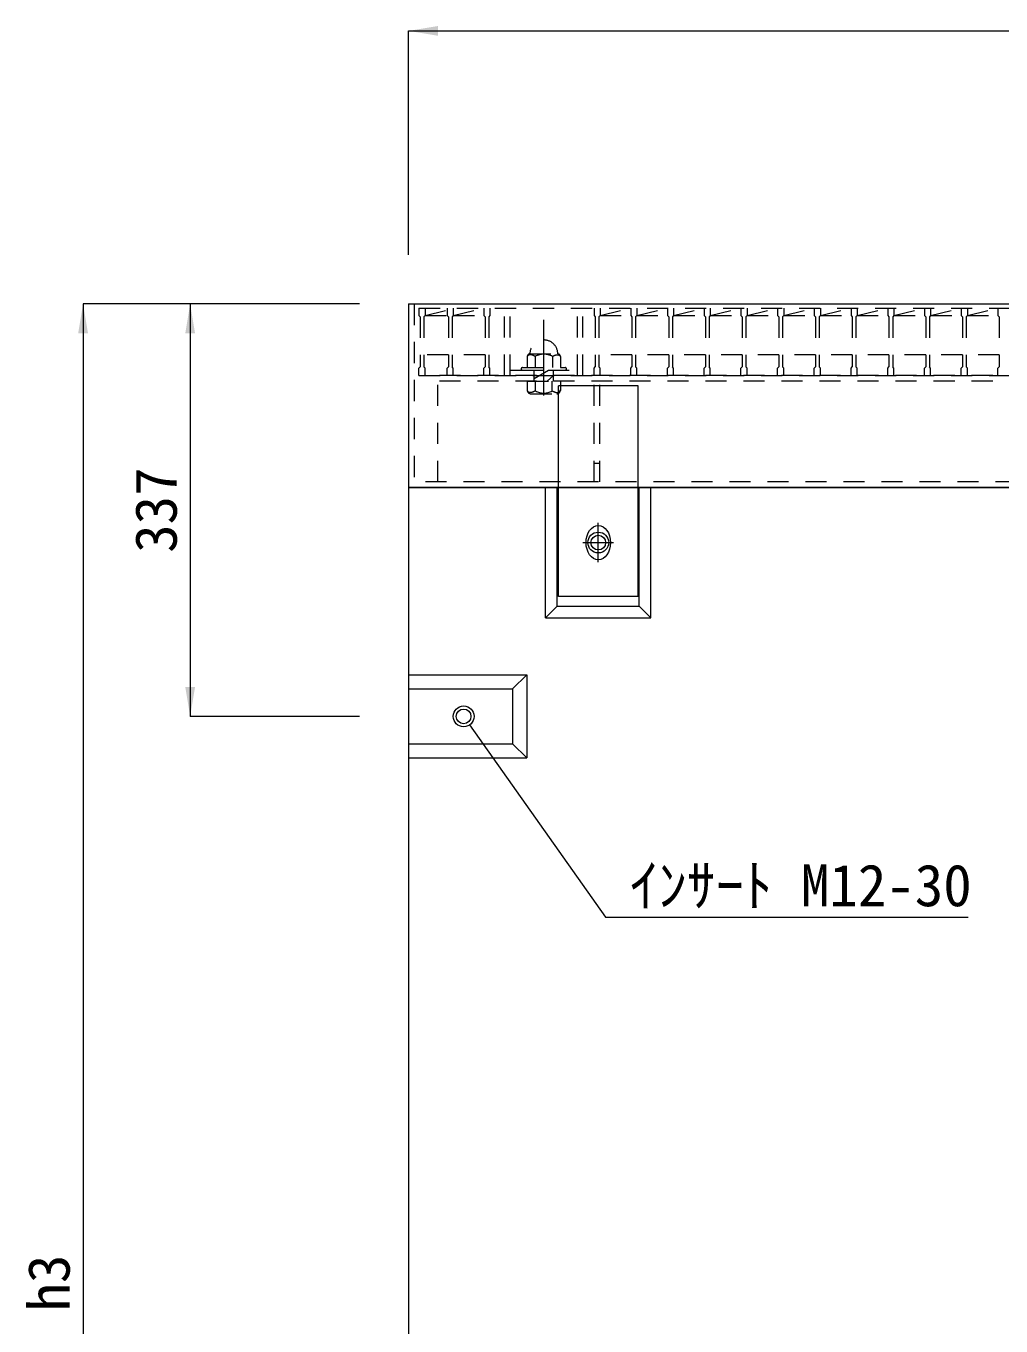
# Model space of a CAD drawing. Units: millimetres, scale not verified. Extents: x 42559 to 133118, y -58351 to -47326.
# Drawn here: x 90684 to 91480, y -53596 to -52534 of the extents above; entities that cross this region are included whole.
import ezdxf
from ezdxf.enums import TextEntityAlignment as Align

# ---------------------------------------------------------------- set-up
doc = ezdxf.new("R2010")
doc.units = ezdxf.units.MM
doc.header["$LTSCALE"] = 23
doc.linetypes.add('CHAIN', pattern=[18.5, 12, -1.5, 3.5, -1.5])
doc.linetypes.add('USER1', pattern=[1.35, 0.75, -0.6])
for name, color, linetype, lineweight in [('BT', 30, 'USER1', 13), ('インサート', 92, 'USER1', 9), ('グレーチング', 7, 'USER1', 13), ('受枠', 3, 'Continuous', 9), ('寸法線', 7, 'Continuous', 13), ('引出線', 4, 'Continuous', 13), ('本体', 2, 'Continuous', 13)]:
    doc.layers.add(name, color=color, linetype=linetype, lineweight=lineweight)
doc.styles.add('ＭＳ ゴシック', font='')
doc.styles.get('ＭＳ ゴシック').set_extended_font_data('MS Gothic')

# ---------------------------------------------------------------- blocks, each defined once
blk = doc.blocks.new('filled_arrow')
at = {"color": 0, "linetype": 'Continuous', "lineweight": -2}
blk.add_solid([(7.5, 1.25), (0, 0), (7.5, -1.25)], dxfattribs=at)

msp = doc.modelspace()

# ---------------------------------------------------------------- linework, layer by layer
at = {"layer": 'BT'}
for p, q in [((91093.16, -52804.2), (91093.16, -52813.33)), ((91095.23, -52802.12), (91118.08, -52802.12)), ((91099.65, -52804.2), (91099.65, -52813.33)), ((91113.67, -52804.2), (91113.67, -52813.33)), ((91120.16, -52804.2), (91120.16, -52813.33)), ((91089.16, -52813.33), (91124.16, -52813.33)), ((91089.16, -52815.27), (91124.16, -52815.27)), ((91098.66, -52824.27), (91098.66, -52815.27)), ((91098.66, -52822.12), (91110.51, -52815.27)), ((91109.43, -52824.27), (91114.66, -52819.81)), ((91114.66, -52824.27), (91114.66, -52815.27)), ((91093.16, -52824.27), (91120.16, -52824.27)), ((91093.16, -52824.27), (91093.16, -52831.89)), ((91099.73, -52832.33), (91099.73, -52824.27)), ((91113.58, -52832.33), (91113.58, -52824.27)), ((91120.16, -52824.27), (91120.16, -52831.89)), ((91095.93, -52834.66), (91117.39, -52834.66))]:
    msp.add_line(p, q, dxfattribs=at)
for centre, radius, start, end in [((91106.66, -52802.12), 11.42, 0, 180), ((91095.23, -52804.2), 2.08, 90, 180), ((91106.66, -52816.87), 14.48, 61.04954, 118.95046), ((91118.08, -52804.2), 2.08, 0, 90), ((91089.16, -52814.33), 1, 90, 180), ((91089.16, -52814.27), 1, 180, 270), ((91124.16, -52814.33), 1, 0, 90), ((91124.16, -52814.27), 1, 270, 0), ((91095.93, -52831.89), 2.77, 180, 270), ((91117.39, -52831.89), 2.77, 270, 0), ((91106.66, -52819.99), 14.15, 240.7011, 299.2989)]:
    msp.add_arc(centre, radius, start, end, dxfattribs=at)
for points in [[(91095.23, -52802.78), (91094.61, -52802.9), (91093.56, -52803.27), (91093.16, -52804.2)], [(91099.65, -52804.2), (91098.23, -52803.26), (91096.7, -52802.69), (91095.23, -52802.78)], [(91113.67, -52804.2), (91115.08, -52803.26), (91116.62, -52802.69), (91118.08, -52802.78)], [(91118.08, -52802.78), (91118.71, -52802.9), (91119.75, -52803.27), (91120.16, -52804.2)], [(91095.23, -52833.74), (91094.61, -52833.63), (91093.38, -52833.43), (91093.16, -52831.37)], [(91118.08, -52833.74), (91118.71, -52833.63), (91119.93, -52833.43), (91120.16, -52831.37)], [(91099.73, -52832.33), (91098.23, -52833.26), (91096.7, -52833.84), (91095.23, -52833.74)], [(91113.58, -52832.33), (91115.08, -52833.26), (91116.62, -52833.84), (91118.08, -52833.74)]]:
    msp.add_open_spline(points, degree=3, dxfattribs=at)
at = {"layer": 'インサート', "linetype": 'Continuous'}
for centre, radius in [((91151.16, -52956.27), 8.5), ((91151.16, -52956.27), 6), ((91041.16, -53098.27), 8.5), ((91041.16, -53098.27), 6)]:
    msp.add_circle(centre, radius, dxfattribs=at)
at = {"layer": 'グレーチング'}
for p, q in [((91004.66, -52764.77), (91985.66, -52764.77)), ((91004.66, -52764.77), (91004.66, -52770.77)), ((91009.66, -52764.77), (91009.66, -52770.77)), ((91009.66, -52770.77), (91027.66, -52766.45)), ((91027.66, -52764.77), (91027.66, -52770.77)), ((91032.66, -52770.77), (91057.66, -52764.77)), ((91032.66, -52764.77), (91032.66, -52770.77)), ((91057.66, -52764.77), (91057.66, -52770.77)), ((91062.66, -52764.77), (91062.66, -52770.77)), ((91074.66, -52819.77), (91074.66, -52764.77)), ((91079.16, -52819.77), (91079.16, -52764.77)), ((91134.16, -52819.77), (91134.16, -52764.77)), ((91138.66, -52819.77), (91138.66, -52764.77)), ((91147.66, -52764.77), (91147.66, -52770.77)), ((91152.66, -52770.77), (91177.66, -52764.77)), ((91152.66, -52764.77), (91152.66, -52770.77)), ((91177.66, -52764.77), (91177.66, -52770.77)), ((91182.66, -52770.77), (91207.66, -52764.77)), ((91182.66, -52764.77), (91182.66, -52770.77)), ((91207.66, -52764.77), (91207.66, -52770.77)), ((91212.66, -52770.77), (91237.66, -52764.77)), ((91212.66, -52764.77), (91212.66, -52770.77)), ((91237.66, -52764.77), (91237.66, -52770.77)), ((91242.66, -52770.77), (91267.66, -52764.77)), ((91242.66, -52764.77), (91242.66, -52770.77)), ((91267.66, -52764.77), (91267.66, -52770.77)), ((91272.66, -52770.77), (91297.66, -52764.77)), ((91272.66, -52764.77), (91272.66, -52770.77)), ((91297.66, -52764.77), (91297.66, -52770.77)), ((91302.66, -52770.77), (91327.66, -52764.77)), ((91302.66, -52764.77), (91302.66, -52770.77)), ((91327.66, -52764.77), (91327.66, -52770.77)), ((91332.66, -52770.77), (91357.66, -52764.77)), ((91332.66, -52764.77), (91332.66, -52770.77)), ((91357.66, -52764.77), (91357.66, -52770.77)), ((91362.66, -52770.77), (91387.66, -52764.77)), ((91362.66, -52764.77), (91362.66, -52770.77)), ((91387.66, -52764.77), (91387.66, -52770.77)), ((91392.66, -52770.77), (91417.66, -52764.77)), ((91392.66, -52764.77), (91392.66, -52770.77)), ((91417.66, -52764.77), (91417.66, -52770.77)), ((91422.66, -52770.77), (91447.66, -52764.77)), ((91422.66, -52764.77), (91422.66, -52770.77)), ((91447.66, -52764.77), (91447.66, -52770.77)), ((91452.66, -52770.77), (91477.66, -52764.77)), ((91452.66, -52764.77), (91452.66, -52770.77)), ((91477.66, -52764.77), (91477.66, -52770.77)), ((91004.66, -52770.77), (91005.66, -52771.77)), ((91005.66, -52771.77), (91005.66, -52812.77)), ((91009.66, -52770.77), (91008.66, -52771.77)), ((91008.66, -52771.77), (91008.66, -52812.77)), ((91009.66, -52770.77), (91027.66, -52770.77)), ((91027.66, -52770.77), (91028.66, -52771.77)), ((91028.66, -52771.77), (91028.66, -52812.77)), ((91032.66, -52770.77), (91031.66, -52771.77)), ((91031.66, -52771.77), (91031.66, -52812.77)), ((91032.66, -52770.77), (91057.66, -52770.77)), ((91057.66, -52770.77), (91058.66, -52771.77)), ((91058.66, -52771.77), (91058.66, -52812.77)), ((91062.66, -52770.77), (91061.66, -52771.77)), ((91061.66, -52771.77), (91061.66, -52812.77)), ((91147.66, -52770.77), (91148.66, -52771.77)), ((91148.66, -52771.77), (91148.66, -52812.77)), ((91152.66, -52770.77), (91151.66, -52771.77)), ((91151.66, -52771.77), (91151.66, -52812.77)), ((91152.66, -52770.77), (91177.66, -52770.77)), ((91177.66, -52770.77), (91178.66, -52771.77)), ((91178.66, -52771.77), (91178.66, -52812.77)), ((91182.66, -52770.77), (91181.66, -52771.77)), ((91181.66, -52771.77), (91181.66, -52812.77)), ((91182.66, -52770.77), (91207.66, -52770.77)), ((91207.66, -52770.77), (91208.66, -52771.77)), ((91208.66, -52771.77), (91208.66, -52812.77)), ((91212.66, -52770.77), (91211.66, -52771.77)), ((91211.66, -52771.77), (91211.66, -52812.77)), ((91212.66, -52770.77), (91237.66, -52770.77)), ((91237.66, -52770.77), (91238.66, -52771.77)), ((91238.66, -52771.77), (91238.66, -52812.77)), ((91242.66, -52770.77), (91241.66, -52771.77)), ((91241.66, -52771.77), (91241.66, -52812.77)), ((91242.66, -52770.77), (91267.66, -52770.77)), ((91267.66, -52770.77), (91268.66, -52771.77)), ((91268.66, -52771.77), (91268.66, -52812.77)), ((91272.66, -52770.77), (91271.66, -52771.77)), ((91271.66, -52771.77), (91271.66, -52812.77)), ((91272.66, -52770.77), (91297.66, -52770.77)), ((91297.66, -52770.77), (91298.66, -52771.77)), ((91298.66, -52771.77), (91298.66, -52812.77)), ((91302.66, -52770.77), (91301.66, -52771.77)), ((91301.66, -52771.77), (91301.66, -52812.77)), ((91302.66, -52770.77), (91327.66, -52770.77)), ((91327.66, -52770.77), (91328.66, -52771.77)), ((91328.66, -52771.77), (91328.66, -52812.77)), ((91332.66, -52770.77), (91331.66, -52771.77)), ((91331.66, -52771.77), (91331.66, -52812.77)), ((91332.66, -52770.77), (91357.66, -52770.77)), ((91357.66, -52770.77), (91358.66, -52771.77)), ((91358.66, -52771.77), (91358.66, -52812.77)), ((91362.66, -52770.77), (91361.66, -52771.77)), ((91361.66, -52771.77), (91361.66, -52812.77)), ((91362.66, -52770.77), (91387.66, -52770.77)), ((91387.66, -52770.77), (91388.66, -52771.77)), ((91388.66, -52771.77), (91388.66, -52812.77)), ((91392.66, -52770.77), (91391.66, -52771.77)), ((91391.66, -52771.77), (91391.66, -52812.77)), ((91392.66, -52770.77), (91417.66, -52770.77)), ((91417.66, -52770.77), (91418.66, -52771.77)), ((91418.66, -52771.77), (91418.66, -52812.77)), ((91422.66, -52770.77), (91421.66, -52771.77)), ((91421.66, -52771.77), (91421.66, -52812.77)), ((91422.66, -52770.77), (91447.66, -52770.77)), ((91447.66, -52770.77), (91448.66, -52771.77)), ((91448.66, -52771.77), (91448.66, -52812.77)), ((91452.66, -52770.77), (91451.66, -52771.77)), ((91451.66, -52771.77), (91451.66, -52812.77)), ((91452.66, -52770.77), (91477.66, -52770.77)), ((91477.66, -52770.77), (91478.66, -52771.77)), ((91478.66, -52771.77), (91478.66, -52812.77)), ((91028.66, -52802.77), (91008.66, -52802.77)), ((91058.66, -52802.77), (91031.66, -52802.77)), ((91178.66, -52802.77), (91151.66, -52802.77)), ((91208.66, -52802.77), (91181.66, -52802.77)), ((91238.66, -52802.77), (91211.66, -52802.77)), ((91268.66, -52802.77), (91241.66, -52802.77)), ((91298.66, -52802.77), (91271.66, -52802.77)), ((91328.66, -52802.77), (91301.66, -52802.77)), ((91358.66, -52802.77), (91331.66, -52802.77)), ((91388.66, -52802.77), (91361.66, -52802.77)), ((91418.66, -52802.77), (91391.66, -52802.77)), ((91448.66, -52802.77), (91421.66, -52802.77)), ((91478.66, -52802.77), (91451.66, -52802.77)), ((91004.66, -52813.77), (91005.66, -52812.77)), ((91004.66, -52819.77), (91004.66, -52813.77)), ((91004.66, -52819.77), (91985.66, -52819.77)), ((91009.66, -52813.77), (91008.66, -52812.77)), ((91009.66, -52819.77), (91009.66, -52813.77)), ((91027.66, -52813.77), (91028.66, -52812.77)), ((91027.66, -52819.77), (91027.66, -52813.77)), ((91032.66, -52813.77), (91031.66, -52812.77)), ((91032.66, -52819.77), (91032.66, -52813.77)), ((91057.66, -52813.77), (91058.66, -52812.77)), ((91057.66, -52819.77), (91057.66, -52813.77)), ((91062.66, -52813.77), (91061.66, -52812.77)), ((91062.66, -52819.77), (91062.66, -52813.77)), ((91079.16, -52815.27), (91134.16, -52815.27)), ((91147.66, -52813.77), (91148.66, -52812.77)), ((91147.66, -52819.77), (91147.66, -52813.77)), ((91152.66, -52813.77), (91151.66, -52812.77)), ((91152.66, -52819.77), (91152.66, -52813.77)), ((91177.66, -52813.77), (91178.66, -52812.77)), ((91177.66, -52819.77), (91177.66, -52813.77)), ((91182.66, -52813.77), (91181.66, -52812.77)), ((91182.66, -52819.77), (91182.66, -52813.77)), ((91207.66, -52813.77), (91208.66, -52812.77)), ((91207.66, -52819.77), (91207.66, -52813.77)), ((91212.66, -52813.77), (91211.66, -52812.77)), ((91212.66, -52819.77), (91212.66, -52813.77)), ((91237.66, -52813.77), (91238.66, -52812.77)), ((91237.66, -52819.77), (91237.66, -52813.77)), ((91242.66, -52813.77), (91241.66, -52812.77)), ((91242.66, -52819.77), (91242.66, -52813.77)), ((91267.66, -52813.77), (91268.66, -52812.77)), ((91267.66, -52819.77), (91267.66, -52813.77)), ((91272.66, -52813.77), (91271.66, -52812.77)), ((91272.66, -52819.77), (91272.66, -52813.77)), ((91297.66, -52813.77), (91298.66, -52812.77)), ((91297.66, -52819.77), (91297.66, -52813.77)), ((91302.66, -52813.77), (91301.66, -52812.77)), ((91302.66, -52819.77), (91302.66, -52813.77)), ((91327.66, -52813.77), (91328.66, -52812.77)), ((91327.66, -52819.77), (91327.66, -52813.77)), ((91332.66, -52813.77), (91331.66, -52812.77)), ((91332.66, -52819.77), (91332.66, -52813.77)), ((91357.66, -52813.77), (91358.66, -52812.77)), ((91357.66, -52819.77), (91357.66, -52813.77)), ((91362.66, -52813.77), (91361.66, -52812.77)), ((91362.66, -52819.77), (91362.66, -52813.77)), ((91387.66, -52813.77), (91388.66, -52812.77)), ((91387.66, -52819.77), (91387.66, -52813.77)), ((91392.66, -52813.77), (91391.66, -52812.77)), ((91392.66, -52819.77), (91392.66, -52813.77)), ((91417.66, -52813.77), (91418.66, -52812.77)), ((91417.66, -52819.77), (91417.66, -52813.77)), ((91422.66, -52813.77), (91421.66, -52812.77)), ((91422.66, -52819.77), (91422.66, -52813.77)), ((91447.66, -52813.77), (91448.66, -52812.77)), ((91447.66, -52819.77), (91447.66, -52813.77)), ((91452.66, -52813.77), (91451.66, -52812.77)), ((91452.66, -52819.77), (91452.66, -52813.77)), ((91477.66, -52813.77), (91478.66, -52812.77)), ((91477.66, -52819.77), (91477.66, -52813.77))]:
    msp.add_line(p, q, dxfattribs=at)
at = {"layer": '受枠'}
for p, q in [((90996.16, -52761.27), (91994.16, -52761.27)), ((90996.16, -52761.27), (90996.16, -52911.27)), ((91118.66, -53000.27), (91118.66, -52828.27)), ((91183.66, -52828.27), (91118.66, -52828.27)), ((91183.66, -53000.27), (91183.66, -52828.27)), ((91994.16, -52911.27), (90996.16, -52911.27)), ((91183.66, -53000.27), (91118.66, -53000.27))]:
    msp.add_line(p, q, dxfattribs=at)
at = {"layer": '受枠', "linetype": 'USER1'}
for p, q in [((91000.66, -52761.27), (91000.66, -52911.27)), ((91970.16, -52819.77), (91020.16, -52819.77)), ((91020.16, -52906.77), (91020.16, -52819.77)), ((91970.16, -52824.27), (91020.16, -52824.27)), ((91147.91, -52906.77), (91147.91, -52824.27)), ((91152.41, -52906.77), (91152.41, -52824.27)), ((91152.41, -52891.77), (91147.91, -52891.77)), ((91989.66, -52906.77), (91000.66, -52906.77))]:
    msp.add_line(p, q, dxfattribs=at)
at = {"layer": '受枠', "linetype": 'CHAIN'}
for p, q in [((91106.66, -52836.02), (91106.66, -52774.23)), ((91151.16, -52972.27), (91151.16, -52940.27)), ((91138.66, -52956.27), (91163.66, -52956.27))]:
    msp.add_line(p, q, dxfattribs=at)
at = {"layer": '受枠'}
msp.add_ellipse((91151.16, -52956.27), major_axis=(0, 14), ratio=0.714286, dxfattribs=at)
at = {"layer": '寸法線'}
for p, q in [((90996.16, -52538.2), (91994.16, -52538.2)), ((90996.16, -52721.27), (90996.16, -52538.2)), ((90730.24, -52761.27), (90730.24, -54361.27)), ((90956.16, -52761.27), (90730.24, -52761.27)), ((90817.74, -52761.27), (90817.74, -53098.27)), ((90956.16, -52761.27), (90817.74, -52761.27)), ((90956.16, -53098.27), (90817.74, -53098.27))]:
    msp.add_line(p, q, dxfattribs=at)
at = {"layer": '引出線'}
msp.add_lwpolyline([(91045.97, -53105.28), (91156.92, -53262.41), (91453.41, -53262.41)], dxfattribs=at)
at = {"layer": '本体'}
for q in [(91994.16, -52911.27), (90996.16, -54361.27)]:
    msp.add_line((90996.16, -52911.27), q, dxfattribs=at)
at = {"layer": '本体', "lineweight": 9}
for p, q in [((91108.16, -53017.77), (91108.16, -52911.27)), ((91194.16, -53017.77), (91194.16, -52911.27)), ((91108.16, -53017.77), (91194.16, -53017.77)), ((90996.16, -53064.27), (91092.66, -53064.27)), ((91092.66, -53064.27), (91092.66, -53132.27)), ((90996.16, -53132.27), (91092.66, -53132.27))]:
    msp.add_line(p, q, dxfattribs=at)
at = {"layer": '本体', "lineweight": 5}
for p, q in [((91117.66, -53008.27), (91117.66, -52911.27)), ((91184.66, -53008.27), (91184.66, -52911.27)), ((91117.66, -53008.27), (91108.16, -53017.77)), ((91117.66, -53008.27), (91184.66, -53008.27)), ((91184.66, -53008.27), (91194.16, -53017.77)), ((91081.16, -53075.77), (91092.66, -53064.27)), ((90996.16, -53075.77), (91081.16, -53075.77)), ((91081.16, -53075.77), (91081.16, -53120.77)), ((90996.16, -53120.77), (91081.16, -53120.77)), ((91081.16, -53120.77), (91092.66, -53132.27))]:
    msp.add_line(p, q, dxfattribs=at)

# ---------------------------------------------------------------- block references
at = {"layer": '寸法線', "xscale": 3.2, "yscale": 3.2}
msp.add_blockref('filled_arrow', (90996.16, -52538.2), dxfattribs=at)
for p, rotation in [((90730.24, -52761.27), 270), ((90817.74, -52761.27), 270), ((90817.74, -53098.27), 90)]:
    msp.add_blockref('filled_arrow', p, dxfattribs=dict(at, rotation=rotation))
at = {"layer": '引出線', "xscale": 0.16, "yscale": 0.16, "rotation": 305.2}
msp.add_blockref('filled_arrow', (91045.97, -53105.28), dxfattribs=at)

# ---------------------------------------------------------------- texts
at = {"layer": '寸法線', "style": 'ＭＳ ゴシック'}
for s, p in [('337', (90789.74, -52929.77)), ('h3', (90702.24, -53561.27))]:
    msp.add_text(s, height=34.18, rotation=90, dxfattribs=at).set_placement(p, align=Align.MIDDLE_CENTER)
at = {"layer": '引出線', "style": 'ＭＳ ゴシック'}
msp.add_text('ｲﾝｻｰﾄ M12-30', height=34.18, dxfattribs=at).set_placement((91176.92, -53219.21), align=Align.TOP_LEFT)

doc.saveas('drawing.dxf')
